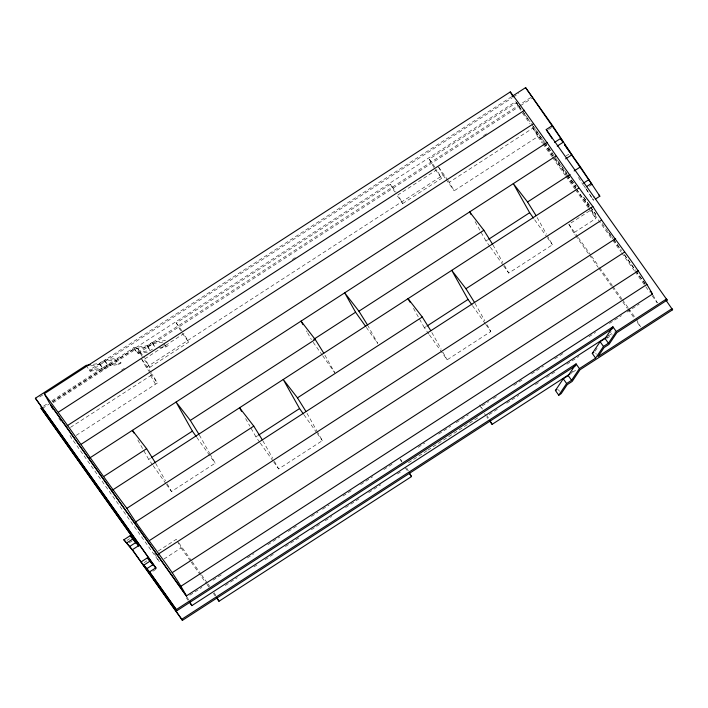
<?xml version="1.0" encoding="UTF-8"?>
<svg xmlns="http://www.w3.org/2000/svg" width="708" height="708" viewBox="0 0 708 708"><rect width="100%" height="100%" fill="white"/><g stroke="black" fill="none" stroke-linecap="round" stroke-linejoin="round"><path stroke-width="0.53" stroke-dasharray="3.54 2.66" d="M570.657 374.001L573.073 370.399M597.101 348.239L594.676 351.849L596.357 354.204M606.906 337.813L611.137 331.521M39.71 396.949L43.4 394.56M93.27 364.301L99.403 363.381L104.377 360.16L117.661 358.168L133.75 347.743L147.034 345.743L152.008 342.53L165.291 340.53L162.875 342.097L152.627 343.637L147.662 346.858L134.37 348.849L52.498 401.879M511.68 96.642L89.465 370.089L102.757 368.098L107.722 364.877L121.006 362.885L117.661 358.168M90.828 365.868L100.032 364.487L104.996 361.275L115.245 359.726L118.59 364.443L121.006 362.885M86.119 365.381L90.093 371.204L512.318 97.739M513.247 97.138L518.805 93.536M43.595 406.135L48.188 403.162M51.861 400.781L115.245 359.726M52.489 401.64L515.734 101.607L521.92 110.315M42.383 408.436L48.817 404.259M90.093 371.204L103.377 369.204L108.342 365.983L118.59 364.443M53.109 402.746L137.449 348.124L144.361 357.859M180.584 330.592L176.301 322.963L390.4 184.292L396.055 192.257M434.075 167.716L429.252 159.132L516.362 102.713L523.159 112.289M133.75 347.743L137.104 352.46L531.035 97.323M134.37 348.849L137.724 353.566L519.592 106.235M520.522 105.642L531.655 98.43M137.104 352.46L150.388 350.46L153.698 348.318M121.457 370.187L125.139 367.806M292.342 259.509L296.05 257.11M483.511 135.697L487.184 133.316M159.052 347.894L166.23 346.814L168.637 345.247L167.522 343.672M149.946 372.576L146.237 367.355L443.022 175.133L438.208 166.548M149.813 367.328L188.664 342.159L183.841 333.574L144.99 358.744L149.813 367.328L144.158 359.363M402.764 203.497L441.615 178.336L436.792 169.752L397.94 194.912L402.764 203.497L396.48 194.647M70.49 427.366L152.547 374.444L151.308 372.7M532.929 128.077L537.744 136.662L454.147 190.806L449.332 182.222L532.929 128.077L543.142 142.467M76.234 435.358L157.362 383.028L152.547 374.444M548.638 129.502L552.222 127.183M566.108 155.91L568.798 154.176M152.503 464.775L148.707 459.43L150.53 458.253M489.768 246.349L485.962 240.994L487.785 239.817M589.392 186.266L592.083 184.531M586.401 189.487L592.269 198.461L594.95 196.718M573.701 232.87L568.878 224.286L591.056 209.931L595.87 218.515L573.701 232.87L574.958 234.64M166.424 484.387L171.486 491.511L215.17 463.218L210.356 454.633M259.677 442.208L255.88 436.854L257.694 435.677M428.791 333.972L424.366 327.733L426.181 326.556M503.689 265.951L508.751 273.076L552.435 244.791L547.611 236.198M126.971 540.434L129.653 538.691M129.228 542.832L132.803 540.505M273.598 461.811L278.66 468.935L322.344 440.65L317.529 432.057M429.429 334.866L447.146 359.814L490.83 331.521L486.015 322.936M158.211 551.028L176.283 539.319L178.177 541.992M144.158 562.603L146.839 560.86M163.937 559.028L181.098 547.912L177.354 541.231M152.884 571.25L156.468 568.931M189.833 595.224L201.904 587.401M213.046 580.188L222.33 574.179M247.393 557.948L253.889 553.736M267.81 544.717L279.881 536.903M288.236 531.487L297.519 525.478M311.44 516.459L317.945 512.247M322.582 509.247L329.078 505.034M343.008 496.016L352.292 490.007M360.646 484.591L372.709 476.776M383.851 469.563L393.135 463.554M418.198 447.314L424.694 443.111M438.624 434.093L450.686 426.278M456.262 422.667L468.324 414.853M482.254 405.834L488.75 401.622M493.387 398.613L497.105 396.214M513.813 385.391L523.097 379.373M531.451 373.966L543.523 366.151M554.656 358.938L563.94 352.92M589.003 336.689L595.508 332.477M609.429 323.459L621.5 315.644M627.067 312.042L639.138 304.219M408.436 462.749L426.968 450.748M427.897 450.146L479.776 416.543M608.862 335.539L614.411 331.937M225.277 585.481L237.313 577.693M253.968 566.896L257.668 564.506M265.075 559.709L274.332 553.709M285.439 546.523L300.245 536.93M311.352 529.734L320.609 523.743M325.238 520.743L331.716 516.548M345.593 507.556L360.407 497.963M368.735 492.573L380.762 484.776M397.427 473.988L401.126 471.59M489.14 414.587L498.397 408.596M506.724 403.197L518.76 395.4M535.425 384.612L539.124 382.214M546.532 377.417L555.789 371.417M566.896 364.222L578.932 356.434M606.703 338.442L612.261 334.849M572.639 372.213L577.268 369.213M162.513 346.168L168.637 345.247M137.724 353.566L148.963 351.876M583.596 185.239L585.817 188.594M592.269 198.461L593.561 200.276L585.189 187.478M522.539 111.183L530.062 121.776M533.248 126.272L544.107 141.565M544.753 142.458L552.417 153.255M557.523 160.451L567.108 173.938M567.745 174.841L576.047 186.531M583.711 197.328L590.083 206.293M590.72 207.187L595.809 214.356M608.535 232.277L612.986 238.552M613.624 239.446L621.261 250.198M624.438 254.676L635.262 269.907M635.89 270.801L645.439 284.244M523.778 113.165L531.319 123.785M531.956 124.679L544.089 141.768M544.735 142.671L554.311 156.158M554.948 157.061L567.09 174.15M567.727 175.053L576.029 186.744M583.693 197.532L590.065 206.506M590.702 207.4L595.791 214.568M602.154 223.524L612.978 238.755M613.606 239.658L621.243 250.411M624.429 254.889L635.244 270.12M635.881 271.014L645.422 284.457M522.415 113.041L529.832 123.493M532.301 126.971L543.16 142.264M543.797 143.158L566.161 174.637M566.798 175.54L575.737 188.133M576.374 189.027L589.153 207.019M591.065 209.718L612.066 239.277M612.703 240.18L620.969 251.827M621.606 252.721L634.333 270.642M634.97 271.536L649.608 292.139M652.148 295.723L657.245 302.891M543.788 143.37L566.143 174.849M566.781 175.752L575.719 188.337M576.365 189.24L589.136 207.232M537.744 136.662L542.213 142.963M542.85 143.857L551.798 156.45M552.435 157.353L565.205 175.336M565.851 176.239L574.79 188.832M575.427 189.726L588.206 207.718M588.844 208.621L595.87 218.515M568.878 224.286L577.684 236.684M578.312 237.569L590.888 255.278M591.516 256.163L598.437 265.907M599.703 267.686L612.332 285.466M612.96 286.359L621.801 298.803M622.438 299.696L628.12 307.697M628.748 308.591L635.067 317.476M575.586 235.525L588.79 254.128M589.419 255.013L598.225 267.403M598.853 268.288L611.464 286.05M612.093 286.935L627.253 308.281M627.881 309.166L634.2 318.06M637.359 322.503L640.51 326.954M534.708 219.834L546.735 236.764M547.373 237.658L552.435 244.791M438.827 167.424L447.483 179.611M448.093 180.478L449.332 182.222M443.022 175.133L445.5 178.62M446.111 179.487L454.147 190.806M429.252 159.132L435.535 167.982M435.332 169.486L441.615 178.336M490.396 247.234L503.052 265.058M558.382 389.719L559.506 391.285M472.475 305.679L485.13 323.503M485.768 324.397L490.83 331.521M481.369 407.454L482.555 409.127M484.414 413.543L486.184 416.038M486.777 416.87L487.962 418.543M366.337 327.379L377.727 343.415L367.974 325.804M400.763 459.66L401.949 461.324M404.994 467.413L407.357 470.749M313.166 342.3L322.025 354.779M322.653 355.673L334.68 372.603L324.786 354.982M303.989 414.799L316.644 432.623M317.281 433.517L322.344 440.65M176.301 322.963L182.584 331.804M182.381 333.318L188.664 342.159M260.305 443.093L272.961 460.917M163.991 343.672L166.23 346.814M152.008 342.53L155.353 347.247M152.627 343.637L154.857 346.778M147.034 345.743L150.388 350.46M147.662 346.858L151.008 351.566M142.034 359.637L150.689 371.824M196.815 437.376L215.17 463.218M150.565 373.452L157.362 383.028M104.377 360.16L107.722 364.877M104.996 361.275L108.342 365.983M99.403 363.381L102.757 368.098M100.032 364.487L103.377 369.204M153.14 465.669L165.796 483.493M178.805 542.877L191.434 560.665M192.072 561.55L200.913 574.002M201.541 574.887L207.223 582.896M207.851 583.781L209.754 586.454M181.098 547.912L190.567 561.249M191.204 562.134L206.355 583.481M206.993 584.365L208.887 587.029M213.303 593.26L215.197 595.924M58.844 418.295L61.286 421.747M186.186 597.605L188.08 600.278M578.427 177.46L583.162 184.85M653.059 295.201L657.343 302.838M516.362 102.713L520.637 110.351M636.324 319.255L640.607 326.892M537.106 217.471L546.461 234.136M492.927 244.879L502.777 262.429M504.468 265.447L508.751 273.076M475.086 221.613L480.528 231.304M481.148 232.41L485.962 240.994M475.006 303.325L484.856 320.874M390.4 184.292L394.683 191.93M487.281 415.791L488.352 417.693M479.59 404.958L482.272 409.728M431.818 332.495L441.173 349.168M442.863 352.186L447.146 359.814M413.481 308.352L418.384 317.087M419.543 319.149L424.366 327.733M406.684 467.997L408.286 470.855M400.055 459.067L401.666 461.935M306.458 330.831L307.077 331.937M307.617 332.893L311.361 339.566M307.015 413.33L316.901 430.951M262.836 440.739L272.686 458.288M274.377 461.306L278.66 468.935M245.623 418.578L249.906 426.207M251.057 428.269L255.88 436.854M199.346 435.022L209.736 453.527M137.449 348.124L142.273 356.708M141.414 358.77L146.237 367.355M150.592 375.488L155.521 384.223M155.663 463.315L165.513 480.865M167.203 483.883L171.486 491.511M137.83 440.049L143.264 449.739M143.892 450.846L148.707 459.43M214.17 592.676L215.781 595.534M187.054 597.021L188.655 599.888M154.601 553.364L159.415 561.948L71.632 438.341L69.49 434.517"/><path stroke-width="1.06" d="M555.408 390.497L563.258 378.807L568.223 375.585L576.073 363.894L579.418 368.611L571.577 380.302L566.612 383.524L558.762 395.214L555.408 390.497L557.019 389.453M595.614 358.124L592.269 353.407L600.11 341.725L605.075 338.504L612.924 326.813L616.279 331.53L608.429 343.221L603.464 346.433L595.614 358.124L579.418 368.611M156.034 568.329L35.4 398.223L86.119 365.381L90.208 364.762M44.285 393.736L510.3 91.916C538.823 129.422 564.347 169.017 592.879 206.515C611.376 236.631 635.527 262.942 652.44 294.094L186.425 595.915L49.728 403.427L44.285 393.736C72.818 431.243 98.341 470.838 126.865 508.335C145.37 538.452 169.522 564.763 186.425 595.915M512.61 96.04L525.601 87.624L552.497 125.502L571.878 154.831L565.612 158.884M58.516 412.091L524.522 110.271M67.074 425.818L533.08 123.997M552.205 138.697L546.231 129.555L552.497 125.502M81.296 444.173L547.311 142.352M554.594 142.352L560.86 138.29M557.249 146.087L563.515 142.034M89.854 457.899L555.86 156.079M313.715 339.344L355.575 312.228L344.699 292.846L358.929 311.201L367.487 324.928M574.17 170.947L580.445 166.893L599.826 196.213L595.348 199.116M104.085 476.254L146.618 448.704L155.167 462.43M196.187 436.482L192.39 431.137L176.071 402.055L190.302 420.419L315.246 339.486L323.804 353.212M358.929 311.201L483.874 230.277L492.432 244.003M533.443 218.055L529.646 212.71L513.327 183.629L527.557 201.984L570.09 174.434M151.432 457.66L192.39 431.137M488.697 239.233L529.646 212.71M583.436 183.168L588.808 179.682M112.634 489.98L578.648 188.16M586.985 186.319L591.463 183.425M126.865 508.335L253.783 426.136L262.341 439.863M303.36 413.914L299.564 408.569L283.244 379.488L297.466 397.843L422.269 317.007L430.827 330.733M471.847 304.785L468.041 299.44L451.731 270.359L465.952 288.714L592.879 206.515M258.606 435.093L299.564 408.569M427.092 325.963L468.041 299.44M135.423 522.062L601.428 220.241M123.882 539.779L130.157 535.717L138.662 545.656L132.387 549.718L123.882 539.779L133.016 550.824L182.407 620.376L575.887 365.523M126.812 542.877L133.077 538.823M129.467 546.62L135.732 542.558M149.654 540.416L615.659 238.596M141.069 561.94L147.344 557.886L155.849 567.825L149.574 571.887L141.069 561.94L132.387 549.718M158.203 554.143L624.217 252.322M143.998 565.046L150.264 560.984M146.653 568.781L152.919 564.719M172.433 572.498L638.439 270.677M180.991 586.224L646.997 284.404M612.739 328.441L176.965 610.685L176.345 609.57L612.924 326.813M189.346 602.057L191.868 605.614L606.083 337.335M616.279 331.53L666.538 298.971L667.157 300.086L616.898 332.636L609.048 344.327L604.083 347.548L598.03 356.566L671.981 308.67L672.6 309.777L580.047 369.718L572.197 381.408L567.232 384.63L561.178 393.648L558.762 395.214M182.407 620.376L181.779 619.27L576.073 363.894M592.269 353.407L593.87 352.372M216.462 597.702L218.984 601.26L411.498 476.581L409.357 472.758M489.732 421.039L492.104 424.375L569.86 374.01M132.201 538.337L136.352 543.664M483.874 230.277L469.652 211.922L471.13 214.559M422.269 317.007L408.047 298.652L410.021 302.183M315.246 339.486L301.015 321.131L302.997 324.662M253.783 426.136L239.561 407.781L241.534 411.304M146.618 448.704L132.387 430.349L133.874 432.995M563.603 142.388L525.601 87.624M560.382 138.644L562.931 142.237M564.842 144.928L580.445 166.893M564.595 144.804L592.083 184.531M598.534 194.399L599.826 196.213M546.222 129.564L667.157 300.086M665.582 299.67L672.6 309.777M650.528 291.413L652.44 294.094M605.075 338.504L608.429 343.221M600.11 341.725L603.464 346.433M568.223 375.585L571.577 380.302M563.258 378.807L566.612 383.524M355.575 312.228L365.709 326.485M409.72 474.077L411.498 476.581M186.416 596.136L50.348 404.534L53.02 409.304M35.4 398.223L155.849 567.825M153.008 565.081L147.344 557.886M138.662 545.656L40.843 407.923L138.848 546.16M130.157 535.717L131.015 536.93M149.574 571.887L176.345 609.57M176.965 610.685L150.202 572.993L142.361 563.763L181.779 619.27M527.557 201.984L536.115 215.71M465.952 288.714L474.51 302.44M297.466 397.843L306.024 411.569M190.302 420.419L198.851 434.137M510.3 91.916L512.769 96.323M489.963 420.561L492.104 424.375M216.843 597.446L218.984 601.26M189.726 601.791L191.868 605.614"/></g></svg>
